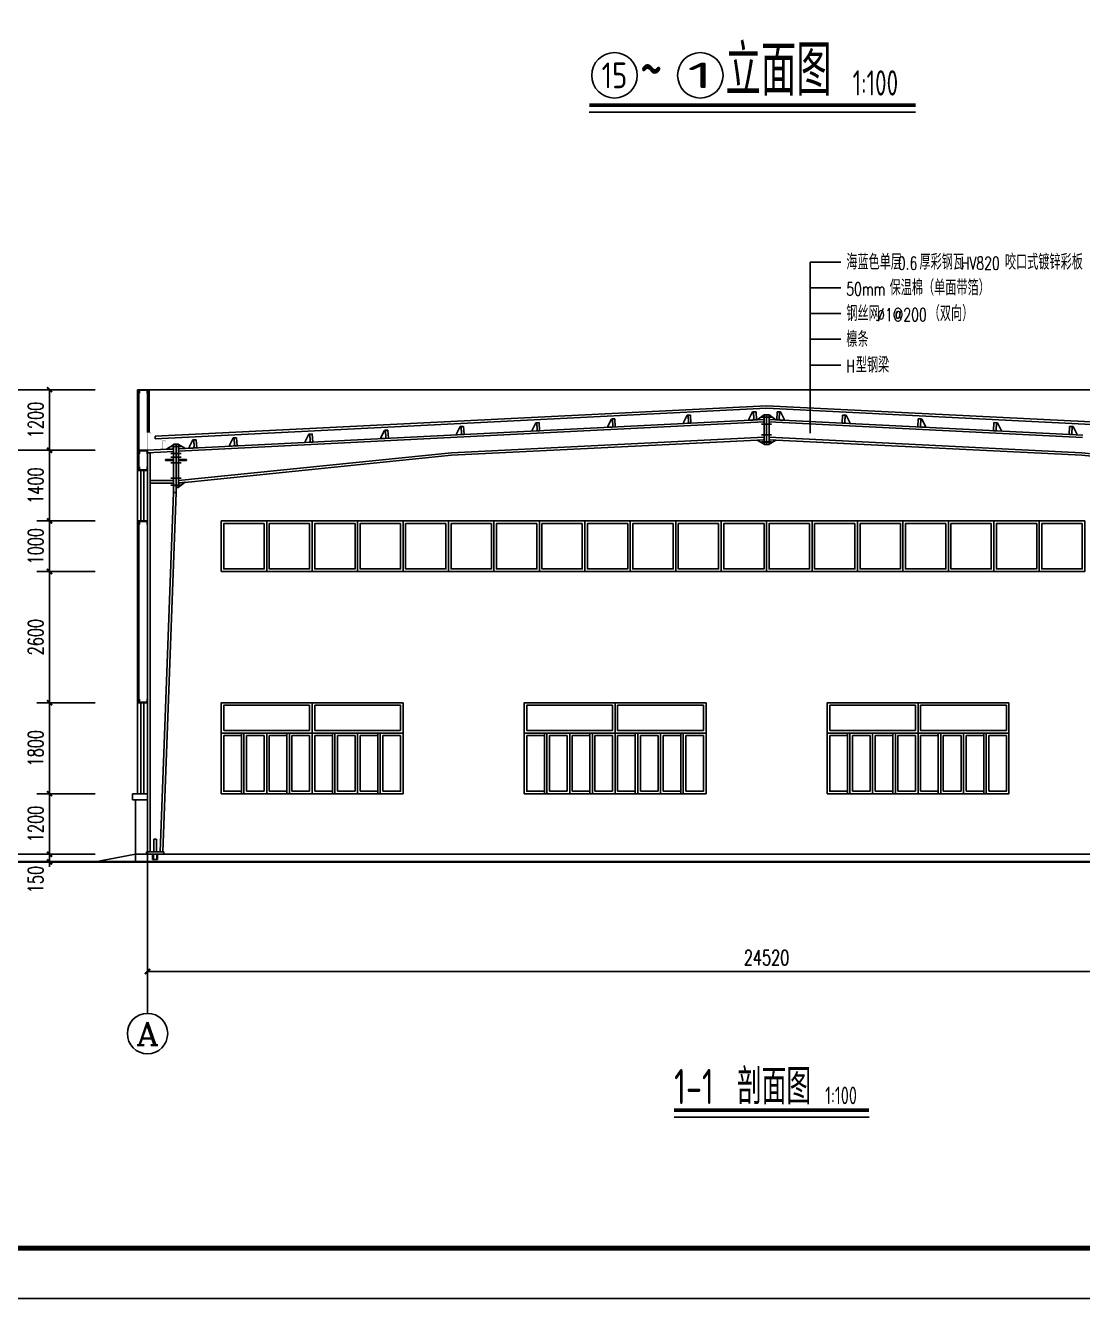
# Model space of a CAD drawing. Extents: x -17471 to 313636, y -71590 to 757901.
# Drawn here: x 47242 to 68176, y 214770 to 239979 of the extents above; entities that cross this region are included whole.
import ezdxf
from ezdxf.enums import TextEntityAlignment as Align

# ---------------------------------------------------------------- set-up
doc = ezdxf.new("R2010")
doc.units = 0
doc.header["$LTSCALE"] = 1000
doc.header["$MEASUREMENT"] = 0
for name, color, linetype in [('114', 2, 'Continuous'), ('116', 1, 'Continuous'), ('14', 2, 'Continuous'), ('AXIS', 3, 'Continuous'), ('AXIS_TEXT', 7, 'Continuous'), ('DIM_LEAD', 3, 'Continuous'), ('DIM_SYMB', 3, 'Continuous'), ('DOTE', 1, 'Continuous'), ('PUB_DIM', 3, 'Continuous'), ('PUB_TEXT', 7, 'Continuous'), ('PUB_TITLE', 4, 'Continuous'), ('字符串标注', 253, 'Continuous'), ('尺寸标注', 253, 'Continuous'), ('柱子', 3, 'Continuous'), ('窗立面', 4, 'Continuous')]:
    doc.layers.add(name, color=color, linetype=linetype)
doc.styles.add('_TCH_AXIS', font='COMPLEX', dxfattribs={"bigfont": 'GBCBIG'})
doc.styles.add('_TCH_DIM', font='SIMPLEX', dxfattribs={"bigfont": 'GBCBIG'})
doc.styles.add('_TCH_DIM_T3', font='SIMPLEX', dxfattribs={"width": 0.705882, "bigfont": 'GBCBIG'})
doc.styles.add('COMPLEX', font='COMPLEX')
doc.styles.add('TSSD_REIN', font='Tssdeng.shx', dxfattribs={"width": 0.7, "bigfont": 'hztxt.shx'})
doc.dimstyles.new('_TCH_ARCH&&100', dxfattribs={"dimtxt": 297.5, "dimasz": 100, "dimexe": 250, "dimexo": 300, "dimgap": 126.25, "dimtad": 1, "dimdec": 0, "dimzin": 0, "dimdsep": 46, "dimtxsty": '_TCH_DIM_T3', "dimblk": 'ARCHTICK', "dimcen": 0.09, "dimclrt": 7, "dimazin": 2, "dimtfac": 1, "dimtdec": 0, "dimtix": 1, "dimtmove": 2, "dimatfit": 3, "dimfxl": 0, "dimtolj": 1, "dimtzin": 0, "dimarcsym": 0})

# ---------------------------------------------------------------- blocks, each defined once
blk = doc.blocks.new('LT大样')
at = {"layer": 'DIM_LEAD'}
for p, q in [((879125, 1075529), (879115, 1075529)), ((879115, 1075529), (879115, 1075459)), ((879115, 1075459), (879285, 1075459)), ((879125, 1075529), (879125, 1075469)), ((879125, 1075469), (879275, 1075469)), ((879285, 1075529), (879275, 1075529)), ((879275, 1075469), (879275, 1075529)), ((879285, 1075459), (879285, 1075529))]:
    blk.add_line(p, q, dxfattribs=at)
blk = doc.blocks.new('_ArchTick')
at = {"color": 0, "linetype": 'ByBlock', "const_width": 0.4}
blk.add_lwpolyline([(-0.5, -0.5), (0.5, 0.5)], dxfattribs=at)
blk = doc.blocks.new('*D1924')
at = {"layer": 'Defpoints', "color": 0, "transparency": 16777216}
for p in [(47719, 223567), (48919, 223567), (48919, 223417)]:
    blk.add_point(p, dxfattribs=at)
at = {"layer": 'PUB_DIM', "color": 0, "lineweight": -2, "transparency": 16777216}
for p, q in [((47719, 223567), (47719, 223667)), ((48619, 223567), (47469, 223567)), ((48619, 223417), (47469, 223417)), ((47719, 223417), (47719, 223567)), ((47719, 223417), (47719, 223317))]:
    blk.add_line(p, q, dxfattribs=at)
at = {"layer": 'PUB_DIM', "color": 0, "lineweight": -2, "transparency": 16777216, "xscale": 100, "yscale": 100, "zscale": 100}
for p, rotation in [((47719, 223567), 270), ((47719, 223417), 90)]:
    blk.add_blockref('_ArchTick', p, dxfattribs=dict(at, rotation=rotation))
at = {"layer": 'PUB_DIM', "color": 7, "transparency": 16777216, "insert": (47444, 223067), "char_height": 297.5, "attachment_point": 5, "rotation": 90, "style": '_TCH_DIM_T3'}
blk.add_mtext('\\A1;150', dxfattribs=at)
blk = doc.blocks.new('*D1925')
at = {"layer": 'Defpoints', "color": 0, "transparency": 16777216}
for p in [(47719, 224767), (48919, 224767), (48919, 223567)]:
    blk.add_point(p, dxfattribs=at)
at = {"layer": 'PUB_DIM', "color": 0, "lineweight": -2, "transparency": 16777216}
for p, q in [((48619, 224767), (47469, 224767)), ((47719, 223567), (47719, 224767)), ((48619, 223567), (47469, 223567))]:
    blk.add_line(p, q, dxfattribs=at)
at = {"layer": 'PUB_DIM', "color": 0, "lineweight": -2, "transparency": 16777216, "xscale": 100, "yscale": 100, "zscale": 100}
for p, rotation in [((47719, 224767), 90), ((47719, 223567), 270)]:
    blk.add_blockref('_ArchTick', p, dxfattribs=dict(at, rotation=rotation))
at = {"layer": 'PUB_DIM', "color": 7, "transparency": 16777216, "insert": (47444, 224167), "char_height": 297.5, "attachment_point": 5, "rotation": 90, "style": '_TCH_DIM_T3'}
blk.add_mtext('\\A1;1200', dxfattribs=at)
blk = doc.blocks.new('*D1926')
at = {"layer": 'Defpoints', "color": 0, "transparency": 16777216}
for p in [(47719, 226567), (48919, 226567), (48919, 224767)]:
    blk.add_point(p, dxfattribs=at)
at = {"layer": 'PUB_DIM', "color": 0, "lineweight": -2, "transparency": 16777216}
for p, q in [((48619, 226567), (47469, 226567)), ((47719, 224767), (47719, 226567)), ((48619, 224767), (47469, 224767))]:
    blk.add_line(p, q, dxfattribs=at)
at = {"layer": 'PUB_DIM', "color": 0, "lineweight": -2, "transparency": 16777216, "xscale": 100, "yscale": 100, "zscale": 100}
for p, rotation in [((47719, 226567), 90), ((47719, 224767), 270)]:
    blk.add_blockref('_ArchTick', p, dxfattribs=dict(at, rotation=rotation))
at = {"layer": 'PUB_DIM', "color": 7, "transparency": 16777216, "insert": (47444, 225667), "char_height": 297.5, "attachment_point": 5, "rotation": 90, "style": '_TCH_DIM_T3'}
blk.add_mtext('\\A1;1800', dxfattribs=at)
blk = doc.blocks.new('*D1927')
at = {"layer": 'Defpoints', "color": 0, "transparency": 16777216}
for p in [(47719, 229167), (48919, 229167), (48919, 226567)]:
    blk.add_point(p, dxfattribs=at)
at = {"layer": 'PUB_DIM', "color": 0, "lineweight": -2, "transparency": 16777216}
for p, q in [((48619, 229167), (47469, 229167)), ((47719, 226567), (47719, 229167)), ((48619, 226567), (47469, 226567))]:
    blk.add_line(p, q, dxfattribs=at)
at = {"layer": 'PUB_DIM', "color": 0, "lineweight": -2, "transparency": 16777216, "xscale": 100, "yscale": 100, "zscale": 100}
for p, rotation in [((47719, 229167), 90), ((47719, 226567), 270)]:
    blk.add_blockref('_ArchTick', p, dxfattribs=dict(at, rotation=rotation))
at = {"layer": 'PUB_DIM', "color": 7, "transparency": 16777216, "insert": (47444, 227867), "char_height": 297.5, "attachment_point": 5, "rotation": 90, "style": '_TCH_DIM_T3'}
blk.add_mtext('\\A1;2600', dxfattribs=at)
blk = doc.blocks.new('*D1928')
at = {"layer": 'Defpoints', "color": 0, "transparency": 16777216}
for p in [(47719, 230167), (48919, 230167), (48919, 229167)]:
    blk.add_point(p, dxfattribs=at)
at = {"layer": 'PUB_DIM', "color": 0, "lineweight": -2, "transparency": 16777216}
for p, q in [((48619, 230167), (47469, 230167)), ((47719, 229167), (47719, 230167)), ((48619, 229167), (47469, 229167))]:
    blk.add_line(p, q, dxfattribs=at)
at = {"layer": 'PUB_DIM', "color": 0, "lineweight": -2, "transparency": 16777216, "xscale": 100, "yscale": 100, "zscale": 100}
for p, rotation in [((47719, 230167), 90), ((47719, 229167), 270)]:
    blk.add_blockref('_ArchTick', p, dxfattribs=dict(at, rotation=rotation))
at = {"layer": 'PUB_DIM', "color": 7, "transparency": 16777216, "insert": (47444, 229667), "char_height": 297.5, "attachment_point": 5, "rotation": 90, "style": '_TCH_DIM_T3'}
blk.add_mtext('\\A1;1000', dxfattribs=at)
blk = doc.blocks.new('*D1929')
at = {"layer": 'Defpoints', "color": 0, "transparency": 16777216}
for p in [(47719, 231567), (48919, 231567), (48919, 230167)]:
    blk.add_point(p, dxfattribs=at)
at = {"layer": 'PUB_DIM', "color": 0, "lineweight": -2, "transparency": 16777216}
for p, q in [((48619, 231567), (47469, 231567)), ((47719, 230167), (47719, 231567)), ((48619, 230167), (47469, 230167))]:
    blk.add_line(p, q, dxfattribs=at)
at = {"layer": 'PUB_DIM', "color": 0, "lineweight": -2, "transparency": 16777216, "xscale": 100, "yscale": 100, "zscale": 100}
for p, rotation in [((47719, 231567), 90), ((47719, 230167), 270)]:
    blk.add_blockref('_ArchTick', p, dxfattribs=dict(at, rotation=rotation))
at = {"layer": 'PUB_DIM', "color": 7, "transparency": 16777216, "insert": (47444, 230867), "char_height": 297.5, "attachment_point": 5, "rotation": 90, "style": '_TCH_DIM_T3'}
blk.add_mtext('\\A1;1400', dxfattribs=at)
blk = doc.blocks.new('*D1930')
at = {"layer": 'Defpoints', "color": 0, "transparency": 16777216}
for p in [(47719, 232767), (48919, 232767), (48919, 231567)]:
    blk.add_point(p, dxfattribs=at)
at = {"layer": 'PUB_DIM', "color": 0, "lineweight": -2, "transparency": 16777216}
for p, q in [((48619, 232767), (47469, 232767)), ((47719, 231567), (47719, 232767)), ((48619, 231567), (47469, 231567))]:
    blk.add_line(p, q, dxfattribs=at)
at = {"layer": 'PUB_DIM', "color": 0, "lineweight": -2, "transparency": 16777216, "xscale": 100, "yscale": 100, "zscale": 100}
for p, rotation in [((47719, 232767), 90), ((47719, 231567), 270)]:
    blk.add_blockref('_ArchTick', p, dxfattribs=dict(at, rotation=rotation))
at = {"layer": 'PUB_DIM', "color": 7, "transparency": 16777216, "insert": (47444, 232167), "char_height": 297.5, "attachment_point": 5, "rotation": 90, "style": '_TCH_DIM_T3'}
blk.add_mtext('\\A1;1200', dxfattribs=at)
blk = doc.blocks.new('*D1931')
at = {"layer": 'Defpoints', "color": 0, "transparency": 16777216}
for p in [(46919, 223567), (48919, 223567), (48919, 223417)]:
    blk.add_point(p, dxfattribs=at)
at = {"layer": 'PUB_DIM', "color": 0, "lineweight": -2, "transparency": 16777216}
for p, q in [((46919, 223567), (46919, 223667)), ((48619, 223567), (46669, 223567)), ((48619, 223417), (46669, 223417)), ((46919, 223417), (46919, 223567)), ((46919, 223417), (46919, 223317))]:
    blk.add_line(p, q, dxfattribs=at)
at = {"layer": 'PUB_DIM', "color": 0, "lineweight": -2, "transparency": 16777216, "xscale": 100, "yscale": 100, "zscale": 100}
for p, rotation in [((46919, 223567), 270), ((46919, 223417), 90)]:
    blk.add_blockref('_ArchTick', p, dxfattribs=dict(at, rotation=rotation))
at = {"layer": 'PUB_DIM', "color": 7, "transparency": 16777216, "insert": (46644, 223067), "char_height": 297.5, "attachment_point": 5, "rotation": 90, "style": '_TCH_DIM_T3'}
blk.add_mtext('\\A1;150', dxfattribs=at)
blk = doc.blocks.new('*D1932')
at = {"layer": 'Defpoints', "color": 0, "transparency": 16777216}
for p in [(46919, 231567), (48919, 231567), (48919, 223567)]:
    blk.add_point(p, dxfattribs=at)
at = {"layer": 'PUB_DIM', "color": 0, "lineweight": -2, "transparency": 16777216}
for p, q in [((48619, 231567), (46669, 231567)), ((46919, 223567), (46919, 231567)), ((48619, 223567), (46669, 223567))]:
    blk.add_line(p, q, dxfattribs=at)
at = {"layer": 'PUB_DIM', "color": 0, "lineweight": -2, "transparency": 16777216, "xscale": 100, "yscale": 100, "zscale": 100}
for p, rotation in [((46919, 231567), 90), ((46919, 223567), 270)]:
    blk.add_blockref('_ArchTick', p, dxfattribs=dict(at, rotation=rotation))
at = {"layer": 'PUB_DIM', "color": 7, "transparency": 16777216, "insert": (46644, 227567), "char_height": 297.5, "attachment_point": 5, "rotation": 90, "style": '_TCH_DIM_T3'}
blk.add_mtext('\\A1;8000', dxfattribs=at)
blk = doc.blocks.new('*D1933')
at = {"layer": 'Defpoints', "color": 0, "transparency": 16777216}
for p in [(46919, 232767), (48919, 232767), (48919, 231567)]:
    blk.add_point(p, dxfattribs=at)
at = {"layer": 'PUB_DIM', "color": 0, "lineweight": -2, "transparency": 16777216}
for p, q in [((48619, 232767), (46669, 232767)), ((46919, 231567), (46919, 232767)), ((48619, 231567), (46669, 231567))]:
    blk.add_line(p, q, dxfattribs=at)
at = {"layer": 'PUB_DIM', "color": 0, "lineweight": -2, "transparency": 16777216, "xscale": 100, "yscale": 100, "zscale": 100}
for p, rotation in [((46919, 232767), 90), ((46919, 231567), 270)]:
    blk.add_blockref('_ArchTick', p, dxfattribs=dict(at, rotation=rotation))
at = {"layer": 'PUB_DIM', "color": 7, "transparency": 16777216, "insert": (46644, 232167), "char_height": 297.5, "attachment_point": 5, "rotation": 90, "style": '_TCH_DIM_T3'}
blk.add_mtext('\\A1;1200', dxfattribs=at)
blk = doc.blocks.new('*D1934')
at = {"layer": 'AXIS', "color": 0, "lineweight": -2, "transparency": 16777216}
for p, q in [((49659, 222817), (49659, 220995)), ((74179, 222817), (74179, 220995)), ((49659, 221245), (74179, 221245))]:
    blk.add_line(p, q, dxfattribs=at)
at = {"layer": 'Defpoints', "color": 0, "transparency": 16777216}
for p in [(49659, 223117), (74179, 223117), (74179, 221245)]:
    blk.add_point(p, dxfattribs=at)
at = {"layer": 'AXIS', "color": 0, "lineweight": -2, "transparency": 16777216, "xscale": 100, "yscale": 100, "zscale": 100, "rotation": 180}
blk.add_blockref('_ArchTick', (49659, 221245), dxfattribs=at)
at = {"layer": 'AXIS', "color": 0, "lineweight": -2, "transparency": 16777216, "xscale": 100, "yscale": 100, "zscale": 100}
blk.add_blockref('_ArchTick', (74179, 221245), dxfattribs=at)
at = {"layer": 'AXIS', "color": 7, "transparency": 16777216, "insert": (61919, 221520), "char_height": 297.5, "attachment_point": 5, "style": '_TCH_DIM_T3'}
blk.add_mtext('\\A1;24520', dxfattribs=at)
blk = doc.blocks.new('_AXISO')
blk.add_circle((0, 0), 0.5)
at = {"layer": 'AXIS_TEXT', "style": 'COMPLEX', "width": 1.041667}
blk.add_attdef('A', text='', height=0.56, dxfattribs=at).set_placement((-0.25, -0.28), (0.25, -0.28), align=Align.FIT)

msp = doc.modelspace()

# ---------------------------------------------------------------- linework, layer by layer
for p, q in [((49459.3, 231166.6), (49459.3, 232766.6)), ((49459.3, 232766.6), (49689.3, 232766.6)), ((49489.3, 231166.6), (49489.3, 232766.6)), ((49659.3, 231916.6), (49659.3, 232766.6)), ((49689.4, 231916.6), (49689.3, 232766.6)), ((49689.3, 232766.6), (74149.3, 232766.6)), ((49808, 231573.1), (49808, 231574)), ((49459.3, 230166.6), (49459.3, 226566.6)), ((49489.2, 230166.6), (49489.2, 226566.6)), ((49359.3, 224646.6), (49359.3, 224766.6)), ((49659.3, 224766.6), (49359.3, 224766.6)), ((49659.3, 224646.6), (49359.3, 224646.6)), ((49419.3, 223566.6), (49419.3, 224646.6)), ((48619.3, 223416.6), (49419.3, 223566.6)), ((49419.3, 223416.6), (49419.3, 223566.6)), ((49419.3, 223566.6), (74419.3, 223566.6))]:
    msp.add_line(p, q)
at = {"color": 4}
for p, q in [((49529.3, 230166.6), (49529.3, 231166.6)), ((49589.3, 230166.6), (49589.3, 231166.6)), ((49529.3, 224766.6), (49529.3, 226566.6)), ((49589.3, 224766.6), (49589.3, 226566.6))]:
    msp.add_line(p, q, dxfattribs=at)
at = {"color": 6}
msp.add_lwpolyline([(49709.3, 231886.6, 5, 5, 0), (49709.3, 231916.6, 5, 5, 0), (49659.3, 231916.6, 5, 5, 0), (49659.3, 231566.6, 5, 5, 0), (49956.8, 231579.6, 5, 5, 0), (49957.1, 231751.7, 5, 5, 0), (50008, 231754.3, 5, 5, 0), (50006.6, 231737.5, 0, 0, 0)], format="xyseb", dxfattribs=at)
at = {"color": 4}
for points in [[(49659.3, 231166.6), (49459.3, 231166.6), (49459.3, 230166.6), (49659.3, 230166.6)], [(49659.3, 226566.6), (49459.3, 226566.6), (49459.3, 224766.6), (49659.3, 224766.6)]]:
    msp.add_lwpolyline(points, close=True, dxfattribs=at)
at = {"const_width": 50}
msp.add_lwpolyline([(77591.8, 223416.6), (46117, 223416.6)], dxfattribs=at)
at = {"layer": '114'}
for p, q in [((61819.3, 232222.1), (62019.3, 232222.1)), ((61819.3, 232082), (62019.3, 232082)), ((61819.3, 231871.7), (62019.3, 231871.7)), ((61819.3, 231731.6), (62019.3, 231731.6)), ((50123.1, 231642.3), (50323.1, 231642.3)), ((50123.1, 231502.2), (50323.1, 231502.2)), ((50123.1, 231432.2), (50323.1, 231432.2)), ((50123.1, 231317.2), (50323.1, 231317.2)), ((50123.1, 231013.8), (50323.1, 231013.8)), ((50123.1, 230873.5), (50323.1, 230873.5))]:
    msp.add_line(p, q, dxfattribs=at)
at = {"layer": '114', "color": 1, "const_width": 35}
for points in [[(61869.3, 232222.1), (61969.3, 232222.1)], [(61869.3, 232082), (61969.3, 232082)], [(61869.3, 231871.7), (61969.3, 231871.7)], [(61869.3, 231731.6), (61969.3, 231731.6)], [(50173.1, 231642.3), (50273.1, 231642.3)], [(50173.1, 231502.2), (50273.1, 231502.2)], [(50173.1, 231432.2), (50273.1, 231432.2)], [(50173.1, 231317.2), (50273.1, 231317.2)], [(50173.1, 231013.8), (50273.1, 231013.8)], [(50173.1, 230873.5), (50273.1, 230873.5)]]:
    msp.add_lwpolyline(points, dxfattribs=at)
at = {"layer": '116'}
for p, q in [((49759.3, 223566.6), (49759.3, 223466.6)), ((49759.3, 223466.6), (49859.3, 223466.6)), ((49774.3, 223566.6), (49774.3, 223466.6)), ((49844.3, 223566.6), (49844.3, 223466.6)), ((49859.3, 223566.6), (49859.3, 223466.6))]:
    msp.add_line(p, q, dxfattribs=at)
at = {"layer": '14'}
for p, q in [((61734.5, 232170.4), (61869.3, 232267.1)), ((61849.3, 232176.1), (61734.5, 232170.4)), ((61869.3, 232197.1), (61849.3, 232176.1)), ((61869.3, 232267.1), (61869.3, 232197.1)), ((61869.3, 232267.1), (61919.3, 232267.1)), ((61869.3, 231682.1), (61869.3, 232267.1)), ((61919.3, 232267.1), (61919.3, 231682.1)), ((61919.3, 232267.1), (61969.3, 232267.1)), ((61919.3, 231682.1), (61919.3, 232267.1)), ((61969.3, 232267.1), (62104.1, 232170.4)), ((61969.3, 232197.1), (61969.3, 232267.1)), ((61969.3, 232267.1), (61969.3, 231682.1)), ((61989.3, 232176.1), (61969.3, 232197.1)), ((62104.1, 232170.4), (61989.3, 232176.1)), ((50038.2, 231585.6), (50173.1, 231677.3)), ((50173.1, 231687.3), (50223.1, 231687.3)), ((50173.1, 230728.5), (50173.1, 231687.3)), ((50173.1, 231677.3), (50173.1, 231612.3)), ((50223.1, 231687.3), (50273.1, 231687.3)), ((50223.1, 230828.5), (50223.1, 231687.3)), ((50223.1, 231687.3), (50223.1, 230728.5)), ((50273.1, 231687.3), (50273.1, 230828.5)), ((50273.1, 231682.3), (50407.9, 231604)), ((50273.1, 231617.3), (50273.1, 231682.3)), ((61734.5, 231769.9), (61849.3, 231775.6)), ((61869.3, 231686.6), (61734.5, 231769.9)), ((61849.3, 231775.6), (61869.3, 231756.6)), ((61869.3, 231756.6), (61869.3, 231686.6)), ((61919.3, 231682.1), (61869.3, 231682.1)), ((61969.3, 231682.1), (61919.3, 231682.1)), ((61969.3, 231756.6), (61989.3, 231775.6)), ((62104.1, 231769.9), (61969.3, 231686.6)), ((61969.3, 231686.6), (61969.3, 231756.6)), ((61989.3, 231775.6), (62104.1, 231769.9)), ((49659.3, 231566.6), (50173.1, 231592.3)), ((49659.3, 231516.5), (49659.3, 231566.6)), ((50173.1, 231542.2), (49659.3, 231516.5)), ((50153.1, 231591.3), (50038.2, 231585.6)), ((50173.1, 231612.3), (50153.1, 231591.3)), ((50173.1, 231592.3), (50173.1, 231542.2)), ((50293, 231598.3), (50273.1, 231617.3)), ((50407.9, 231604), (50293, 231598.3)), ((50013.1, 231387.2), (50013.1, 231362.2)), ((50173.1, 231387.2), (50013.1, 231387.2)), ((50013.1, 231362.2), (50173.1, 231362.2)), ((50173.1, 231362.2), (50173.1, 231387.2)), ((50273.1, 231362.2), (50273.1, 231387.2)), ((50273.1, 231387.2), (50433.1, 231387.2)), ((50433.1, 231362.2), (50273.1, 231362.2)), ((50433.1, 231387.2), (50433.1, 231362.2)), ((49709.3, 230918.6), (49709.3, 230968.6)), ((49709.3, 230968.6), (50173.1, 230968.6)), ((50173.1, 230918.6), (49709.3, 230918.6)), ((50173.1, 230968.6), (50173.1, 230918.6)), ((50407.4, 230932.1), (50273.1, 230833.5)), ((50273.1, 230898.5), (50293, 230920.5)), ((50293, 230920.5), (50407.4, 230932.1)), ((50223.1, 230728.5), (50173.1, 230728.5)), ((50273.1, 230828.5), (50223.1, 230828.5)), ((50273.1, 230833.5), (50273.1, 230898.5)), ((49784.3, 223866.6), (49834.3, 223866.6)), ((49784.3, 223616.6), (49784.3, 223866.6)), ((49834.3, 223866.6), (49834.3, 223616.6)), ((49639.3, 223616.6), (49979.3, 223616.6)), ((49639.3, 223566.6), (49639.3, 223616.6)), ((49834.3, 223616.6), (49784.3, 223616.6)), ((49979.3, 223616.6), (49979.3, 223566.6)), ((49979.3, 223566.6), (49639.3, 223566.6))]:
    msp.add_line(p, q, dxfattribs=at)
at = {"layer": 'AXIS'}
msp.add_line((49659.3, 223116.6), (49659.3, 220416.6), dxfattribs=at)
at = {"layer": 'DIM_SYMB'}
for p, q in [((62784.4, 233254), (62784.4, 235293.2)), ((62784.4, 235293.2), (63392.7, 235293.2)), ((62784.4, 234783.4), (63392.7, 234783.4)), ((62784.4, 234273.6), (63392.7, 234273.6)), ((62784.4, 233763.8), (63392.7, 233763.8)), ((62784.4, 231907.1), (62784.4, 233254)), ((62784.4, 233254), (63392.7, 233254))]:
    msp.add_line(p, q, dxfattribs=at)
at = {"layer": 'DIM_SYMB', "const_width": 70}
for points in [[(58406.1, 238400.8), (64868.4, 238400.8)], [(60087.6, 218499.5), (63949.6, 218499.5)]]:
    msp.add_lwpolyline(points, dxfattribs=at)
at = {"layer": 'DIM_SYMB'}
for points in [[(58406.1, 238260.8), (64868.4, 238260.8)], [(60087.6, 218359.5), (63949.6, 218359.5)]]:
    msp.add_lwpolyline(points, dxfattribs=at)
at = {"layer": 'DOTE'}
msp.add_line((49659.3, 222416.6), (49659.3, 224074.1), dxfattribs=at)
at = {"layer": 'PUB_TEXT'}
for centre in [(58906.1, 238990.8), (60606.1, 238990.8)]:
    msp.add_circle(centre, 450, dxfattribs=at)
at = {"layer": 'PUB_TITLE'}
msp.add_lwpolyline([(0, 214770.2), (126100, 214770.2), (126100, 274170.2), (0, 274170.2)], close=True, dxfattribs=at)
at = {"layer": 'PUB_TITLE', "const_width": 100}
msp.add_lwpolyline([(2500, 215770.2), (125100, 215770.2), (125100, 273170.2), (2500, 273170.2)], close=True, dxfattribs=at)
at = {"layer": '字符串标注'}
for start, end in [(0, 180), (180, 0)]:
    msp.add_arc((65049.3, 232023.1), 2.5, start, end, dxfattribs=at)
at = {"layer": '尺寸标注'}
for p, q in [((58845.1, 232186.1), (58772.2, 232042.3)), ((58865.1, 232187.1), (58845.1, 232186.1)), ((58865.1, 232187.1), (58915.1, 232189.6)), ((58872.1, 232047.3), (58865.1, 232187.1)), ((58873.1, 232027.3), (58865.1, 232187.1)), ((58915.1, 232189.6), (58923, 232029.8)), ((60343.3, 232261), (60270.4, 232117.2)), ((60363.2, 232262), (60343.3, 232261)), ((60363.2, 232262), (60413.2, 232264.5)), ((60370.2, 232122.2), (60363.2, 232262)), ((60371.2, 232102.2), (60363.2, 232262)), ((60413.2, 232264.5), (60421.2, 232104.7)), ((61641.6, 232325.9), (61568.7, 232182.1)), ((61568.7, 232182.1), (61569.7, 232162.1)), ((61661.6, 232326.9), (61641.6, 232325.9)), ((61649.6, 232166.1), (61668.6, 232187.1)), ((61661.6, 232326.9), (61711.6, 232329.4)), ((61668.6, 232187.1), (61661.6, 232326.9)), ((61669.6, 232167.1), (61661.6, 232326.9)), ((61711.6, 232329.4), (61719.6, 232169.6)), ((62127, 232329.4), (62119.1, 232169.6)), ((62177, 232326.9), (62127, 232329.4)), ((62169, 232167.1), (62177, 232326.9)), ((62170, 232187.1), (62177, 232326.9)), ((62189, 232166.1), (62170, 232187.1)), ((62177, 232326.9), (62197, 232325.9)), ((62197, 232325.9), (62269.9, 232182.1)), ((62269.9, 232182.1), (62268.9, 232162.1)), ((63425.4, 232264.5), (63417.4, 232104.7)), ((63475.4, 232262), (63425.4, 232264.5)), ((63467.4, 232102.2), (63475.4, 232262)), ((63468.4, 232122.2), (63475.4, 232262)), ((63475.4, 232262), (63495.3, 232261)), ((63495.3, 232261), (63568.2, 232117.2)), ((64923.5, 232189.6), (64915.6, 232029.8)), ((64973.5, 232187.1), (64923.5, 232189.6)), ((64965.5, 232027.3), (64973.5, 232187.1)), ((64966.5, 232047.3), (64973.5, 232187.1)), ((64973.5, 232187.1), (64993.5, 232186.1)), ((64993.5, 232186.1), (65066.4, 232042.3)), ((54350.8, 231961.4), (54277.8, 231817.6)), ((54370.7, 231962.4), (54350.8, 231961.4)), ((54370.7, 231962.4), (54420.7, 231964.9)), ((54377.7, 231822.6), (54370.7, 231962.4)), ((54378.7, 231802.6), (54370.7, 231962.4)), ((54420.7, 231964.9), (54428.7, 231805.1)), ((55848.9, 232036.3), (55776, 231892.5)), ((55868.9, 232037.3), (55848.9, 232036.3)), ((55868.9, 232037.3), (55918.8, 232039.8)), ((55875.9, 231897.5), (55868.9, 232037.3)), ((55876.8, 231877.5), (55868.9, 232037.3)), ((55918.8, 232039.8), (55926.8, 231880)), ((57347, 232111.2), (57274.1, 231967.4)), ((57274.1, 231967.4), (57275.1, 231947.4)), ((57275.1, 231947.4), (57355, 231951.4)), ((57367, 232112.2), (57347, 232111.2)), ((57355, 231951.4), (57374, 231972.4)), ((57367, 232112.2), (57416.9, 232114.7)), ((57374, 231972.4), (57367, 232112.2)), ((57375, 231952.4), (57367, 232112.2)), ((57424.9, 231954.9), (57375, 231952.4)), ((57416.9, 232114.7), (57424.9, 231954.9)), ((58772.2, 232042.3), (58773.2, 232022.3)), ((58773.2, 232022.3), (58853.1, 232026.3)), ((58853.1, 232026.3), (58872.1, 232047.3)), ((58923, 232029.8), (58873.1, 232027.3)), ((60270.4, 232117.2), (60271.4, 232097.2)), ((60271.4, 232097.2), (60351.3, 232101.2)), ((60351.3, 232101.2), (60370.2, 232122.2)), ((60421.2, 232104.7), (60371.2, 232102.2)), ((61569.7, 232162.1), (61649.6, 232166.1)), ((61719.6, 232169.6), (61669.6, 232167.1)), ((62119.1, 232169.6), (62169, 232167.1)), ((62268.9, 232162.1), (62189, 232166.1)), ((63417.4, 232104.7), (63467.4, 232102.2)), ((63487.3, 232101.2), (63468.4, 232122.2)), ((63567.2, 232097.2), (63487.3, 232101.2)), ((63568.2, 232117.2), (63567.2, 232097.2)), ((64915.6, 232029.8), (64965.5, 232027.3)), ((64985.5, 232026.3), (64966.5, 232047.3)), ((65065.4, 232022.3), (64985.5, 232026.3)), ((65066.4, 232042.3), (65065.4, 232022.3)), ((66421.7, 232114.7), (66413.7, 231954.9)), ((66413.7, 231954.9), (66463.6, 231952.4)), ((66471.6, 232112.2), (66421.7, 232114.7)), ((66463.6, 231952.4), (66471.6, 232112.2)), ((66464.6, 231972.4), (66471.6, 232112.2)), ((66483.6, 231951.4), (66464.6, 231972.4)), ((66471.6, 232112.2), (66491.6, 232111.2)), ((66563.5, 231947.4), (66483.6, 231951.4)), ((66491.6, 232111.2), (66564.5, 231967.4)), ((66564.5, 231967.4), (66563.5, 231947.4)), ((67919.8, 232039.8), (67911.8, 231880)), ((67969.7, 232037.3), (67919.8, 232039.8)), ((67961.8, 231877.5), (67969.7, 232037.3)), ((67962.8, 231897.5), (67969.7, 232037.3)), ((67969.7, 232037.3), (67989.7, 232036.3)), ((67989.7, 232036.3), (68062.6, 231892.5)), ((50555.5, 231771.6), (50482.6, 231627.8)), ((50575.5, 231772.6), (50555.5, 231771.6)), ((50575.5, 231772.6), (50625.4, 231775.1)), ((50582.5, 231632.8), (50575.5, 231772.6)), ((50583.5, 231612.8), (50575.5, 231772.6)), ((50625.4, 231775.1), (50633.4, 231615.3)), ((51354.5, 231811.6), (51281.6, 231667.7)), ((51281.6, 231667.7), (51282.6, 231647.8)), ((51374.5, 231812.6), (51354.5, 231811.6)), ((51362.5, 231651.8), (51381.5, 231672.7)), ((51374.5, 231812.6), (51424.4, 231815.1)), ((51381.5, 231672.7), (51374.5, 231812.6)), ((51382.5, 231652.8), (51374.5, 231812.6)), ((51424.4, 231815.1), (51432.4, 231655.3)), ((52852.6, 231886.5), (52779.7, 231742.7)), ((52779.7, 231742.7), (52780.7, 231722.7)), ((52780.7, 231722.7), (52860.6, 231726.7)), ((52872.6, 231887.5), (52852.6, 231886.5)), ((52860.6, 231726.7), (52879.6, 231747.6)), ((52872.6, 231887.5), (52922.5, 231890)), ((52879.6, 231747.6), (52872.6, 231887.5)), ((52880.6, 231727.7), (52872.6, 231887.5)), ((52930.5, 231730.2), (52880.6, 231727.7)), ((52922.5, 231890), (52930.5, 231730.2)), ((54277.8, 231817.6), (54278.8, 231797.6)), ((54278.8, 231797.6), (54358.7, 231801.6)), ((54358.7, 231801.6), (54377.7, 231822.6)), ((54428.7, 231805.1), (54378.7, 231802.6)), ((55776, 231892.5), (55777, 231872.5)), ((55777, 231872.5), (55856.9, 231876.5)), ((55856.9, 231876.5), (55875.9, 231897.5)), ((55926.8, 231880), (55876.8, 231877.5)), ((67911.8, 231880), (67961.8, 231877.5)), ((67981.7, 231876.5), (67962.8, 231897.5)), ((68061.6, 231872.5), (67981.7, 231876.5)), ((68062.6, 231892.5), (68061.6, 231872.5)), ((50482.6, 231627.8), (50483.6, 231607.8)), ((50483.6, 231607.8), (50563.5, 231611.8)), ((50563.5, 231611.8), (50582.5, 231632.8)), ((50633.4, 231615.3), (50583.5, 231612.8)), ((51282.6, 231647.8), (51362.5, 231651.8)), ((51432.4, 231655.3), (51382.5, 231652.8))]:
    msp.add_line(p, q, dxfattribs=at)
at = {"layer": '柱子', "color": 4}
for p, q in [((49808, 231844.4), (61919.3, 232449.9)), ((74030.6, 231844.4), (61919.3, 232449.9)), ((49808, 231794.3), (61919.3, 232399.9)), ((74030.6, 231794.3), (61919.3, 232399.9)), ((49808, 231794.3), (49808, 231844.4))]:
    msp.add_line(p, q, dxfattribs=at)
at = {"layer": '柱子'}
for p, q in [((55659.3, 231866.6), (61869.3, 232177.1)), ((61969.3, 232177.1), (68179.3, 231866.6)), ((55661.8, 231816.7), (61869.3, 232127)), ((61969.3, 232127), (68176.8, 231816.7)), ((50273.1, 231597.3), (55659.3, 231866.6)), ((50273.1, 231547.2), (55661.8, 231816.7)), ((55676.8, 231517), (61869.3, 231826.7)), ((55679.3, 231467.1), (61869.3, 231776.6)), ((61969.3, 231826.7), (68161.8, 231517)), ((61969.3, 231776.6), (68159.3, 231467.1)), ((49659.3, 231516.5), (49709.3, 231519)), ((49659.3, 223616.6), (49659.3, 231516.5)), ((49709.3, 223616.6), (49709.3, 231519)), ((50273.1, 230968.8), (55676.8, 231517.1)), ((50273.1, 230918.5), (55679.3, 231467.1)), ((68159.3, 231467.1), (73565.5, 230918.5)), ((68161.8, 231517.1), (73565.5, 230968.8)), ((49909.3, 223616.6), (50173.1, 230728.5)), ((49959.3, 223616.6), (50223.1, 230728.5)), ((50173.1, 230728.5), (50223.1, 230728.5))]:
    msp.add_line(p, q, dxfattribs=at)
at = {"layer": '窗立面', "color": 4}
for p, q in [((52869.3, 226016.6), (52869.3, 226516.6)), ((52919.3, 224766.6), (52919.3, 226566.6)), ((52969.3, 226016.6), (52969.3, 226516.6)), ((58869.3, 226016.6), (58869.3, 226516.6)), ((58919.3, 224766.6), (58919.3, 226566.6)), ((58969.3, 226016.6), (58969.3, 226516.6)), ((64869.3, 226016.6), (64869.3, 226516.6)), ((64919.3, 224766.6), (64919.3, 226566.6)), ((64969.3, 226016.6), (64969.3, 226516.6)), ((54719.3, 225966.6), (51119.3, 225966.6)), ((52869.3, 226016.6), (51169.3, 226016.6)), ((51519.3, 225916.6), (51169.3, 225916.6)), ((51519.3, 224766.6), (51519.3, 225966.6)), ((51569.3, 224766.6), (51569.3, 225966.6)), ((51619.3, 224816.6), (51619.3, 225916.6)), ((51969.3, 225916.6), (51619.3, 225916.6)), ((51969.3, 224816.6), (51969.3, 225916.6)), ((52019.3, 224766.6), (52019.3, 225966.6)), ((52069.3, 224816.6), (52069.3, 225916.6)), ((52419.3, 225916.6), (52069.3, 225916.6)), ((52419.3, 224766.6), (52419.3, 225966.6)), ((52469.3, 224766.6), (52469.3, 225966.6)), ((52519.3, 224816.6), (52519.3, 225916.6)), ((52869.3, 225916.6), (52519.3, 225916.6)), ((52869.3, 224816.6), (52869.3, 225916.6)), ((54669.3, 226016.6), (52969.3, 226016.6)), ((52969.3, 224816.6), (52969.3, 225916.6)), ((53319.3, 225916.6), (52969.3, 225916.6)), ((53319.3, 224766.6), (53319.3, 225966.6)), ((53369.3, 224766.6), (53369.3, 225966.6)), ((53419.3, 224816.6), (53419.3, 225916.6)), ((53769.3, 225916.6), (53419.3, 225916.6)), ((53769.3, 224816.6), (53769.3, 225916.6)), ((53819.3, 224766.6), (53819.3, 225966.6)), ((53869.3, 224816.6), (53869.3, 225916.6)), ((54219.3, 225916.6), (53869.3, 225916.6)), ((54219.3, 224766.6), (54219.3, 225966.6)), ((54269.3, 224766.6), (54269.3, 225966.6)), ((54319.3, 224816.6), (54319.3, 225916.6)), ((54669.3, 225916.6), (54319.3, 225916.6)), ((60719.3, 225966.6), (57119.3, 225966.6)), ((58869.3, 226016.6), (57169.3, 226016.6)), ((57519.3, 225916.6), (57169.3, 225916.6)), ((57519.3, 224766.6), (57519.3, 225966.6)), ((57569.3, 224766.6), (57569.3, 225966.6)), ((57619.3, 224816.6), (57619.3, 225916.6)), ((57969.3, 225916.6), (57619.3, 225916.6)), ((57969.3, 224816.6), (57969.3, 225916.6)), ((58019.3, 224766.6), (58019.3, 225966.6)), ((58069.3, 224816.6), (58069.3, 225916.6)), ((58419.3, 225916.6), (58069.3, 225916.6)), ((58419.3, 224766.6), (58419.3, 225966.6)), ((58469.3, 224766.6), (58469.3, 225966.6)), ((58519.3, 224816.6), (58519.3, 225916.6)), ((58869.3, 225916.6), (58519.3, 225916.6)), ((58869.3, 224816.6), (58869.3, 225916.6)), ((60669.3, 226016.6), (58969.3, 226016.6)), ((58969.3, 224816.6), (58969.3, 225916.6)), ((59319.3, 225916.6), (58969.3, 225916.6)), ((59319.3, 224766.6), (59319.3, 225966.6)), ((59369.3, 224766.6), (59369.3, 225966.6)), ((59419.3, 224816.6), (59419.3, 225916.6)), ((59769.3, 225916.6), (59419.3, 225916.6)), ((59769.3, 224816.6), (59769.3, 225916.6)), ((59819.3, 224766.6), (59819.3, 225966.6)), ((59869.3, 224816.6), (59869.3, 225916.6)), ((60219.3, 225916.6), (59869.3, 225916.6)), ((60219.3, 224766.6), (60219.3, 225966.6)), ((60269.3, 224766.6), (60269.3, 225966.6)), ((60319.3, 224816.6), (60319.3, 225916.6)), ((60669.3, 225916.6), (60319.3, 225916.6)), ((66719.3, 225966.6), (63119.3, 225966.6)), ((64869.3, 226016.6), (63169.3, 226016.6)), ((63519.3, 225916.6), (63169.3, 225916.6)), ((63519.3, 224766.6), (63519.3, 225966.6)), ((63569.3, 224766.6), (63569.3, 225966.6)), ((63619.3, 224816.6), (63619.3, 225916.6)), ((63969.3, 225916.6), (63619.3, 225916.6)), ((63969.3, 224816.6), (63969.3, 225916.6)), ((64019.3, 224766.6), (64019.3, 225966.6)), ((64069.3, 224816.6), (64069.3, 225916.6)), ((64419.3, 225916.6), (64069.3, 225916.6)), ((64419.3, 224766.6), (64419.3, 225966.6)), ((64469.3, 224766.6), (64469.3, 225966.6)), ((64519.3, 224816.6), (64519.3, 225916.6)), ((64869.3, 225916.6), (64519.3, 225916.6)), ((64869.3, 224816.6), (64869.3, 225916.6)), ((66669.3, 226016.6), (64969.3, 226016.6)), ((64969.3, 224816.6), (64969.3, 225916.6)), ((65319.3, 225916.6), (64969.3, 225916.6)), ((65319.3, 224766.6), (65319.3, 225966.6)), ((65369.3, 224766.6), (65369.3, 225966.6)), ((65419.3, 224816.6), (65419.3, 225916.6)), ((65769.3, 225916.6), (65419.3, 225916.6)), ((65769.3, 224816.6), (65769.3, 225916.6)), ((65819.3, 224766.6), (65819.3, 225966.6)), ((65869.3, 224816.6), (65869.3, 225916.6)), ((66219.3, 225916.6), (65869.3, 225916.6)), ((66219.3, 224766.6), (66219.3, 225966.6)), ((66269.3, 224766.6), (66269.3, 225966.6)), ((66319.3, 224816.6), (66319.3, 225916.6)), ((66669.3, 225916.6), (66319.3, 225916.6))]:
    msp.add_line(p, q, dxfattribs=at)
at = {"layer": '窗立面'}
for points in [[(52019.3, 230166.6), (51119.3, 230166.6), (51119.3, 229166.6), (52019.3, 229166.6)], [(52919.3, 230166.6), (52019.3, 230166.6), (52019.3, 229166.6), (52919.3, 229166.6)], [(53819.3, 230166.6), (52919.3, 230166.6), (52919.3, 229166.6), (53819.3, 229166.6)], [(54719.3, 230166.6), (53819.3, 230166.6), (53819.3, 229166.6), (54719.3, 229166.6)], [(55619.3, 230166.6), (54719.3, 230166.6), (54719.3, 229166.6), (55619.3, 229166.6)], [(56519.3, 230166.6), (55619.3, 230166.6), (55619.3, 229166.6), (56519.3, 229166.6)], [(57419.3, 230166.6), (56519.3, 230166.6), (56519.3, 229166.6), (57419.3, 229166.6)], [(58319.3, 230166.6), (57419.3, 230166.6), (57419.3, 229166.6), (58319.3, 229166.6)], [(59219.3, 230166.6), (58319.3, 230166.6), (58319.3, 229166.6), (59219.3, 229166.6)], [(60119.3, 230166.6), (59219.3, 230166.6), (59219.3, 229166.6), (60119.3, 229166.6)], [(61019.3, 230166.6), (60119.3, 230166.6), (60119.3, 229166.6), (61019.3, 229166.6)], [(61919.3, 230166.6), (61019.3, 230166.6), (61019.3, 229166.6), (61919.3, 229166.6)], [(62819.3, 230166.6), (61919.3, 230166.6), (61919.3, 229166.6), (62819.3, 229166.6)], [(63719.3, 230166.6), (62819.3, 230166.6), (62819.3, 229166.6), (63719.3, 229166.6)], [(64619.3, 230166.6), (63719.3, 230166.6), (63719.3, 229166.6), (64619.3, 229166.6)], [(65519.3, 230166.6), (64619.3, 230166.6), (64619.3, 229166.6), (65519.3, 229166.6)], [(66419.3, 230166.6), (65519.3, 230166.6), (65519.3, 229166.6), (66419.3, 229166.6)], [(67319.3, 230166.6), (66419.3, 230166.6), (66419.3, 229166.6), (67319.3, 229166.6)], [(68219.3, 230166.6), (67319.3, 230166.6), (67319.3, 229166.6), (68219.3, 229166.6)], [(51969.3, 230116.6), (51169.3, 230116.6), (51169.3, 229216.6), (51969.3, 229216.6)], [(52869.3, 230116.6), (52069.3, 230116.6), (52069.3, 229216.6), (52869.3, 229216.6)], [(53769.3, 230116.6), (52969.3, 230116.6), (52969.3, 229216.6), (53769.3, 229216.6)], [(54669.3, 230116.6), (53869.3, 230116.6), (53869.3, 229216.6), (54669.3, 229216.6)], [(55569.3, 230116.6), (54769.3, 230116.6), (54769.3, 229216.6), (55569.3, 229216.6)], [(56469.3, 230116.6), (55669.3, 230116.6), (55669.3, 229216.6), (56469.3, 229216.6)], [(57369.3, 230116.6), (56569.3, 230116.6), (56569.3, 229216.6), (57369.3, 229216.6)], [(58269.3, 230116.6), (57469.3, 230116.6), (57469.3, 229216.6), (58269.3, 229216.6)], [(59169.3, 230116.6), (58369.3, 230116.6), (58369.3, 229216.6), (59169.3, 229216.6)], [(60069.3, 230116.6), (59269.3, 230116.6), (59269.3, 229216.6), (60069.3, 229216.6)], [(60969.3, 230116.6), (60169.3, 230116.6), (60169.3, 229216.6), (60969.3, 229216.6)], [(61869.3, 230116.6), (61069.3, 230116.6), (61069.3, 229216.6), (61869.3, 229216.6)], [(62769.3, 230116.6), (61969.3, 230116.6), (61969.3, 229216.6), (62769.3, 229216.6)], [(63669.3, 230116.6), (62869.3, 230116.6), (62869.3, 229216.6), (63669.3, 229216.6)], [(64569.3, 230116.6), (63769.3, 230116.6), (63769.3, 229216.6), (64569.3, 229216.6)], [(65469.3, 230116.6), (64669.3, 230116.6), (64669.3, 229216.6), (65469.3, 229216.6)], [(66369.3, 230116.6), (65569.3, 230116.6), (65569.3, 229216.6), (66369.3, 229216.6)], [(67269.3, 230116.6), (66469.3, 230116.6), (66469.3, 229216.6), (67269.3, 229216.6)], [(68169.3, 230116.6), (67369.3, 230116.6), (67369.3, 229216.6), (68169.3, 229216.6)]]:
    msp.add_lwpolyline(points, close=True, dxfattribs=at)
at = {"layer": '窗立面', "color": 4}
for points in [[(54719.3, 226566.6), (51119.3, 226566.6), (51119.3, 224766.6), (54719.3, 224766.6)], [(60719.3, 226566.6), (57119.3, 226566.6), (57119.3, 224766.6), (60719.3, 224766.6)], [(66719.3, 226566.6), (63119.3, 226566.6), (63119.3, 224766.6), (66719.3, 224766.6)]]:
    msp.add_lwpolyline(points, close=True, dxfattribs=at)
for points in [[(52869.3, 226516.6), (51169.3, 226516.6), (51169.3, 226016.6)], [(54669.3, 226016.6), (54669.3, 226516.6), (52969.3, 226516.6)], [(58869.3, 226516.6), (57169.3, 226516.6), (57169.3, 226016.6)], [(60669.3, 226016.6), (60669.3, 226516.6), (58969.3, 226516.6)], [(64869.3, 226516.6), (63169.3, 226516.6), (63169.3, 226016.6)], [(66669.3, 226016.6), (66669.3, 226516.6), (64969.3, 226516.6)], [(51169.3, 225916.6), (51169.3, 224816.6), (51519.3, 224816.6)], [(54319.3, 224816.6), (54669.3, 224816.6), (54669.3, 225916.6)], [(57169.3, 225916.6), (57169.3, 224816.6), (57519.3, 224816.6)], [(60319.3, 224816.6), (60669.3, 224816.6), (60669.3, 225916.6)], [(63169.3, 225916.6), (63169.3, 224816.6), (63519.3, 224816.6)], [(66319.3, 224816.6), (66669.3, 224816.6), (66669.3, 225916.6)], [(51619.3, 224816.6), (51969.3, 224816.6)], [(52069.3, 224816.6), (52419.3, 224816.6)], [(52519.3, 224816.6), (52869.3, 224816.6)], [(52969.3, 224816.6), (53319.3, 224816.6)], [(53419.3, 224816.6), (53769.3, 224816.6)], [(53869.3, 224816.6), (54219.3, 224816.6)], [(57619.3, 224816.6), (57969.3, 224816.6)], [(58069.3, 224816.6), (58419.3, 224816.6)], [(58519.3, 224816.6), (58869.3, 224816.6)], [(58969.3, 224816.6), (59319.3, 224816.6)], [(59419.3, 224816.6), (59769.3, 224816.6)], [(59869.3, 224816.6), (60219.3, 224816.6)], [(63619.3, 224816.6), (63969.3, 224816.6)], [(64069.3, 224816.6), (64419.3, 224816.6)], [(64519.3, 224816.6), (64869.3, 224816.6)], [(64969.3, 224816.6), (65319.3, 224816.6)], [(65419.3, 224816.6), (65769.3, 224816.6)], [(65869.3, 224816.6), (66219.3, 224816.6)]]:
    msp.add_lwpolyline(points, dxfattribs=at)

# ---------------------------------------------------------------- block references
at = {"xscale": -1, "rotation": 180}
for p in [(-829626, 1308225.2), (-829626, 1307025.2), (-829626.1, 1305625.2)]:
    msp.add_blockref('LT大样', p, dxfattribs=at)
for p in [(-829626.1, -844292), (-829626.1, -848892)]:
    msp.add_blockref('LT大样', p)
at = {"layer": 'AXIS'}
ref = msp.add_blockref('_AXISO', (49659.3, 220016.6), dxfattribs=dict(at, xscale=800, yscale=800, zscale=800))
ref.add_attrib('A', 'A', dxfattribs={"layer": 'AXIS_TEXT', "height": 452.5, "style": '_TCH_AXIS', "width": 1.166667}).set_placement((49433, 219790.3), (49885.6, 219790.3), align=Align.FIT)

# ---------------------------------------------------------------- texts
at = {"layer": 'PUB_TEXT'}
for s, height, style, width, p in [('立面图', 1000, 'TSSD_REIN', 0.7, (61106.1, 238590.8)), ('~', 1000, 'TSSD_REIN', 0.7, (59406.1, 238590.8)), ('1:100', 500, 'TSSD_REIN', 0.7, (63624.2, 238590.8)), ('0.6', 255, '_TCH_DIM', 0.705882, (64518.9, 235143.2)), ('HV820', 255, '_TCH_DIM', 0.705882, (65764.5, 235143.2)), ('50mm', 255, '_TCH_DIM', 0.705882, (63497.6, 234633.4)), ('%%c1@200', 255, '_TCH_DIM', 0.705882, (64110.4, 234123.6)), ('H', 255, '_TCH_DIM', 0.705882, (63497.6, 233104)), ('1-1', 700, 'TSSD_REIN', 0.7, (60087.6, 218617.4)), ('剖面图', 700, 'TSSD_REIN', 0.7, (61331.4, 218617.4)), ('1:100', 350, 'TSSD_REIN', 0.7, (63078.7, 218617.4))]:
    msp.add_text(s, height=height, dxfattribs=dict(at, style=style, width=width)).set_placement(p)
at = {"layer": 'PUB_TEXT', "style": 'TSSD_REIN'}
for s, height, width, p, p2 in [('15', 509.12, 1.238095, (58651.5, 238736.3), (59160.6, 238736.3)), ('1', 509.1, 7.428572, (60351.5, 238736.3), (60860.6, 238736.3))]:
    msp.add_text(s, height=height, dxfattribs=dict(at, width=width)).set_placement(p, p2, align=Align.FIT)
at = {"layer": 'PUB_TEXT', "style": '_TCH_DIM'}
for s, p in [('海蓝色单层', (63497.6, 235143.2)), ('厚彩钢瓦', (64947.4, 235143.2)), ('咬口式镀锌彩板', (66638.7, 235143.2)), ('保温棉（单面带箔）', (64354.7, 234633.4)), ('钢丝网', (63497.6, 234123.6)), ('（双向）', (65130.4, 234123.6)), ('檩条', (63497.6, 233613.8)), ('型钢梁', (63686.2, 233104))]:
    msp.add_text(s, height=306.38, dxfattribs=at).set_placement(p)

# ---------------------------------------------------------------- dimensions: what is measured, and where the dimension line sits
at = {"layer": 'AXIS'}
dim = msp.add_aligned_dim(p1=(49659.3, 223116.6), p2=(74179.3, 223116.6), distance=-1871.2, dimstyle='_TCH_ARCH&&100', dxfattribs=at)
dim.commit()
dim.dimension.update_dxf_attribs({"geometry": '*D1934', "text_midpoint": (61919.3, 221520.4)})
at = {"layer": 'PUB_DIM'}
for p1, p2, distance, picture, middle in [((48919.3, 231566.6), (48919.3, 232766.6), 2000, '*D1933', (46644.3, 232166.6)), ((48919.3, 231566.6), (48919.3, 232766.6), 1200, '*D1930', (47444.3, 232166.6)), ((48919.3, 223566.6), (48919.3, 231566.6), 2000, '*D1932', (46644.3, 227566.6)), ((48919.3, 230166.6), (48919.3, 231566.6), 1200, '*D1929', (47444.3, 230866.6)), ((48919.3, 229166.6), (48919.3, 230166.6), 1200, '*D1928', (47444.3, 229666.6)), ((48919.3, 226566.6), (48919.3, 229166.6), 1200, '*D1927', (47444.3, 227866.6)), ((48919.3, 224766.6), (48919.3, 226566.6), 1200, '*D1926', (47444.3, 225666.6)), ((48919.3, 223566.6), (48919.3, 224766.6), 1200, '*D1925', (47444.3, 224166.6))]:
    dim = msp.add_aligned_dim(p1=p1, p2=p2, distance=distance, dimstyle='_TCH_ARCH&&100', dxfattribs=at)
    dim.commit()
    dim.dimension.update_dxf_attribs({"geometry": picture, "text_midpoint": middle})
for base, picture, middle in [((46919.3, 223566.6), '*D1931', (46644.3, 223066.6)), ((47719.3, 223566.6), '*D1924', (47444.3, 223066.6))]:
    dim = msp.add_linear_dim(base=base, p1=(48919.3, 223416.6), p2=(48919.3, 223566.6), angle=90, dimstyle='_TCH_ARCH&&100', dxfattribs=at)
    dim.commit()
    dim.dimension.update_dxf_attribs({"geometry": picture, "text_midpoint": middle, "dimtype": 129})

doc.saveas('drawing.dxf')
